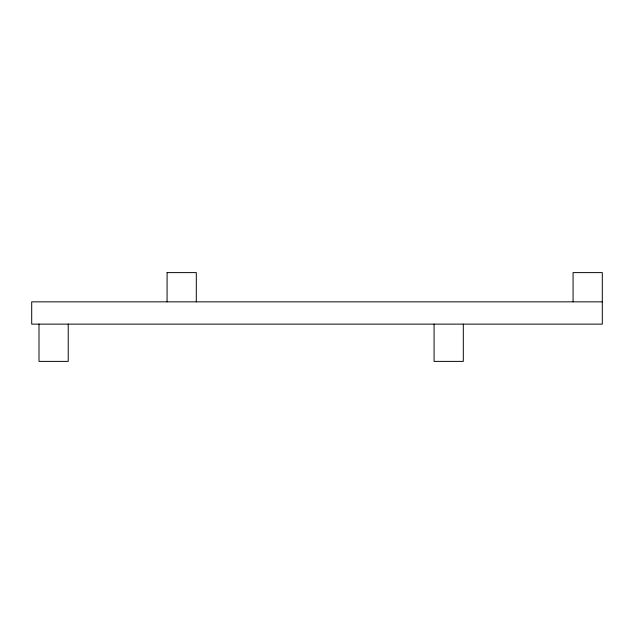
<?xml version="1.0" encoding="UTF-8"?>
<svg xmlns="http://www.w3.org/2000/svg" width="634" height="634" viewBox="0 0 634 634"><rect width="100%" height="100%" fill="white"/><g stroke="black" fill="none" stroke-linecap="round" stroke-linejoin="round"><path stroke-width="0.95" d="M573.073 301.839L573.073 272.612L602.3 272.612L602.3 324.125L31.7 324.125L31.7 301.839L602.3 301.839M167.067 272.612L196.318 272.612L196.294 301.839M463.303 324.125L463.303 361.388L434.076 361.388L434.076 324.125M167.099 272.612L167.067 301.839M68.226 324.125L68.226 361.388L39.007 361.388L39.007 324.125"/></g></svg>
